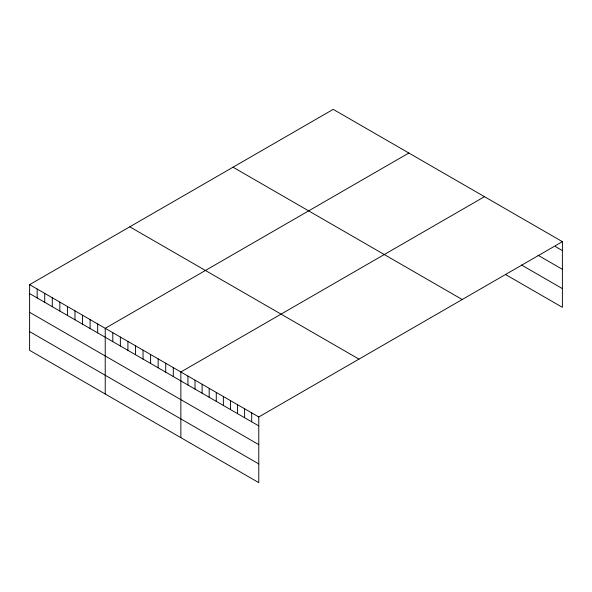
<?xml version="1.0" encoding="UTF-8"?>
<svg xmlns="http://www.w3.org/2000/svg" width="592" height="592" viewBox="0 0 592 592"><rect width="100%" height="100%" fill="white"/><g stroke="black" fill="none" stroke-linecap="round" stroke-linejoin="round"><path stroke-width="0.89" d="M562.4 241.669L333.222 109.357L29.6 284.656L29.6 350.331L258.778 482.643L258.778 416.968L562.4 241.669L562.4 307.344L505.731 274.629M408.85 153.025L105.228 328.316L105.228 393.991M484.478 196.685L180.856 371.983L180.856 437.651M555.318 246.509L562.4 250.601M538.002 255.241L562.4 269.323M521.471 264.987L562.4 288.622M233.026 167.21L462.204 299.522M129.796 226.81L358.974 359.122M29.6 284.656L258.778 416.968M29.6 293.58L258.778 425.9M29.6 312.31L258.778 444.622M29.6 331.601L258.778 463.913M251.689 412.876L251.689 421.807M244.607 408.791L244.607 417.715M237.525 404.699L237.525 413.63M230.443 400.614L230.443 409.538M223.354 396.522L223.354 405.446M216.272 392.429L216.272 401.361M209.191 388.345L209.191 397.269M202.109 384.252L202.109 393.177M195.02 380.16L195.02 389.092M187.938 376.075L187.938 385M173.293 367.617L173.293 376.542M165.73 363.251L165.73 372.176M158.168 358.885L158.168 367.81M150.605 354.519L150.605 363.444M143.042 350.153L143.042 359.078M135.479 345.787L135.479 354.712M127.916 341.421L127.916 350.346M120.354 337.055L120.354 345.98M112.791 332.682L112.791 341.614M97.665 323.95L97.665 332.882M90.102 319.584L90.102 328.516M82.54 315.218L82.54 324.15M74.977 310.852L74.977 319.784M67.414 306.486L67.414 315.418M59.851 302.12L59.851 311.052M52.288 297.754L52.288 306.686M44.726 293.388L44.726 302.32M37.163 289.022L37.163 297.946"/></g></svg>
